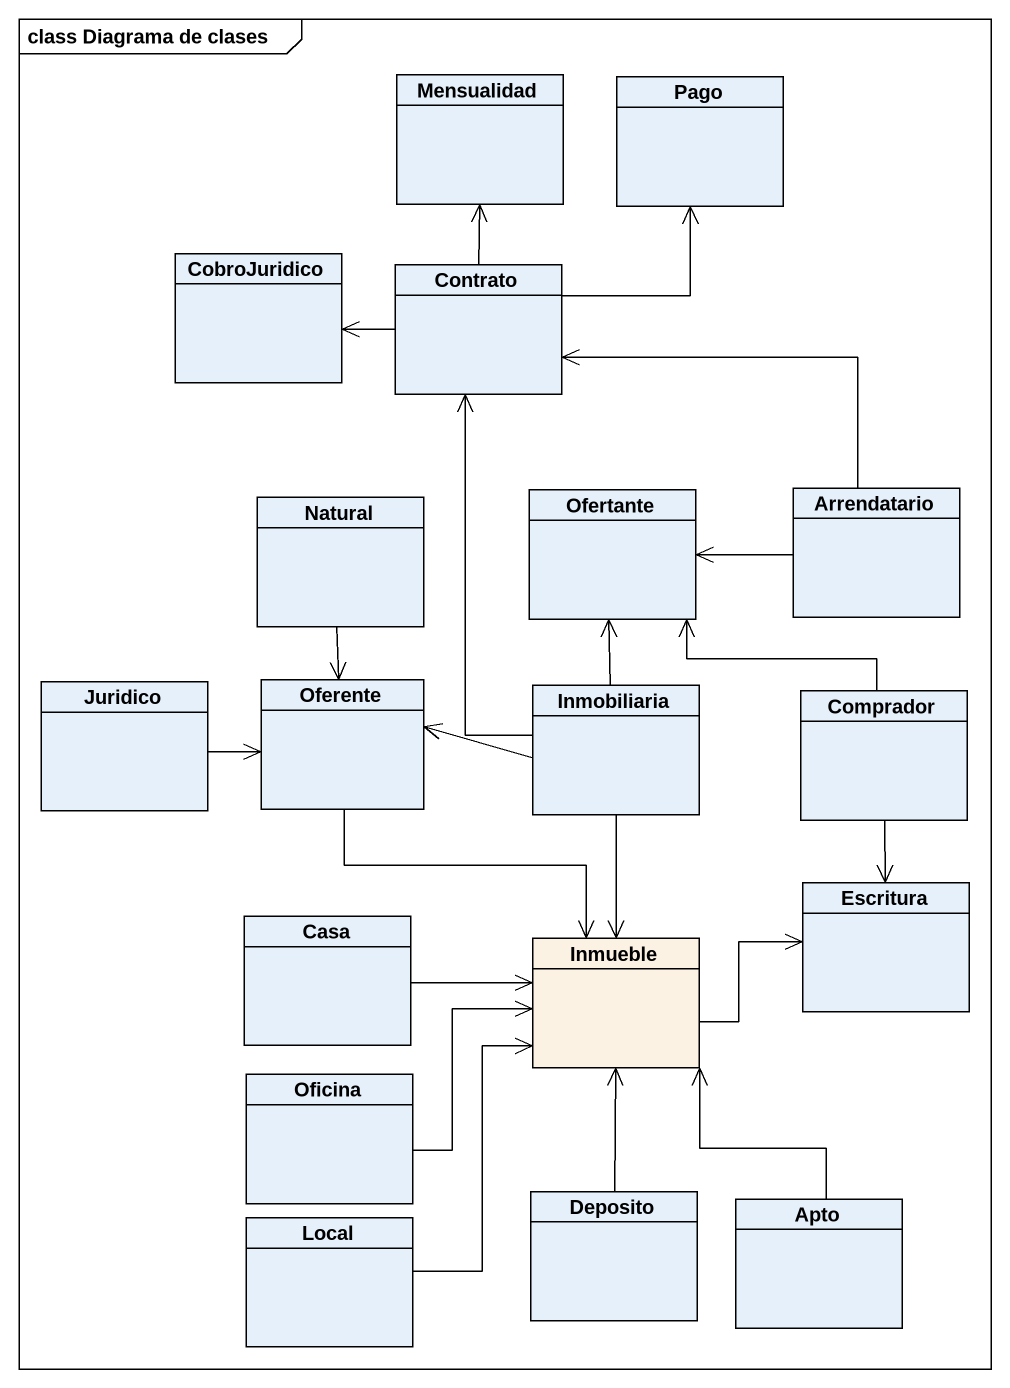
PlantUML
@startuml
mainframe class Diagrama de clases
hide circle
hide empty members
class Mensualidad
class Pago
class CobroJuridico
class Contrato
class Natural
class Ofertante
class Arrendatario
class Oferente
class Juridico
class Inmobiliaria
class Comprador
class Casa
class Escritura
class Inmueble #FCF2E3
class Oficina
class Local
class Deposito
class Apto
Contrato -up-> Mensualidad
Contrato -up-> Pago
Contrato -left-> CobroJuridico
Natural --> Oferente
Arrendatario -left-> Contrato
Arrendatario -left-> Ofertante
Oferente --> Inmueble
Juridico -right-> Oferente
Inmobiliaria -up-> Contrato
Inmobiliaria -up-> Ofertante
Inmobiliaria -left-> Oferente
Inmobiliaria --> Inmueble
Comprador -up-> Ofertante
Comprador --> Escritura
Casa -right-> Inmueble
Inmueble -right-> Escritura
Oficina -right-> Inmueble
Local -up-> Inmueble
Deposito -up-> Inmueble
Apto -up-> Inmueble
@enduml
